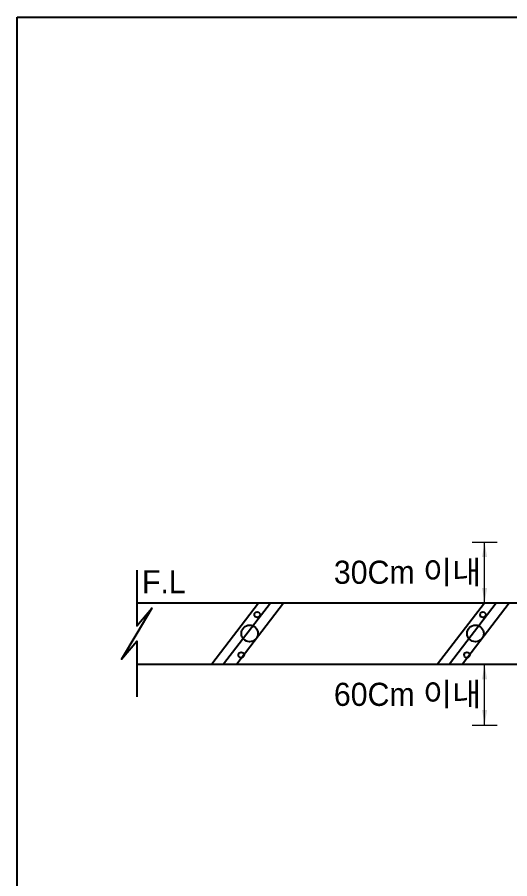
# Model space of a CAD drawing. Header units: millimetres. Extents: x 0 to 42050, y 0 to 29700.
# Drawn here: x 21488 to 24042, y 18652 to 23123 of the extents above; entities that cross this region are included whole.
import ezdxf

# ---------------------------------------------------------------- set-up
doc = ezdxf.new("R2010")
doc.units = ezdxf.units.MM
doc.header["$LTSCALE"] = 50
doc.linetypes.add('SOLID', pattern=[0])
for name, color, linetype in [('1', 1, 'SOLID'), ('2', 2, 'Continuous'), ('4', 4, 'Continuous'), ('7', 7, 'Continuous')]:
    doc.layers.add(name, color=color, linetype=linetype)
doc.styles.add('돋움', font='')
doc.styles.get('돋움').set_extended_font_data('Dotum')

msp = doc.modelspace()

# ---------------------------------------------------------------- linework, layer by layer
at = {"layer": '1', "lineweight": 0}
for p, q in [((23846.8, 20399.6), (23975.7, 20399.6)), ((23911.2, 20082.8), (23911.2, 20399.6)), ((23846.8, 20082.8), (23975.7, 20082.8)), ((23846.8, 19766), (23975.7, 19766)), ((23911.2, 19449.2), (23911.2, 19766)), ((23846.8, 19449.2), (23975.7, 19449.2))]:
    msp.add_line(p, q, dxfattribs=at)
for points in [[(23924.3, 20321.2), (23898.2, 20321.2), (23911.2, 20399.6)], [(23924.3, 20161.2), (23898.2, 20161.2), (23911.2, 20082.8)], [(23924.3, 19687.6), (23898.2, 19687.6), (23911.2, 19766)], [(23924.3, 19527.6), (23898.2, 19527.6), (23911.2, 19449.2)]]:
    msp.add_solid(points, dxfattribs=at)
at = {"layer": '2'}
for p, q in [((21488.4, 23123.3), (32866.6, 23123.3)), ((21488.4, 13990.5), (21488.4, 23123.3))]:
    msp.add_line(p, q, dxfattribs=at)
at = {"layer": '4'}
for p, q in [((26375.9, 20082.8), (22107.6, 20082.8)), ((22739.8, 20082.8), (22497.5, 19766)), ((22800.9, 20082.8), (22558.5, 19766)), ((22869, 20082.8), (22626.6, 19766)), ((23910.2, 20082.8), (23667.8, 19766)), ((23971.3, 20082.8), (23728.9, 19766)), ((24039.3, 20082.8), (23797, 19766)), ((22107.6, 19766), (26375.9, 19766))]:
    msp.add_line(p, q, dxfattribs=at)
at = {"layer": '4', "elevation": 0}
msp.add_lwpolyline([(22107.6, 20253.2), (22107.6, 19964), (22186.8, 20056.4), (22107.6, 19924.4), (22028.4, 19792.4), (22107.6, 19884.8), (22107.6, 19595.6)], dxfattribs=at)
at = {"layer": '4'}
for centre, radius in [((22732.5, 20022.5), 14.7), ((23902.8, 20022.5), 14.7), ((22693.2, 19925.3), 43), ((23863.5, 19925.3), 43), ((22649.6, 19813.5), 14.7), ((23820, 19813.5), 14.7)]:
    msp.add_circle(centre, radius, dxfattribs=at)

# ---------------------------------------------------------------- texts
at = {"layer": '7', "lineweight": 0, "style": '돋움'}
for s, p in [('30Cm 이내', (23130, 20182.9, 0)), ('F.L', (22134.9, 20133.2, 0)), ('60Cm 이내', (23130, 19549.3, 0))]:
    msp.add_text(s, height=120, dxfattribs=at).set_placement(p)

doc.saveas('drawing.dxf')
